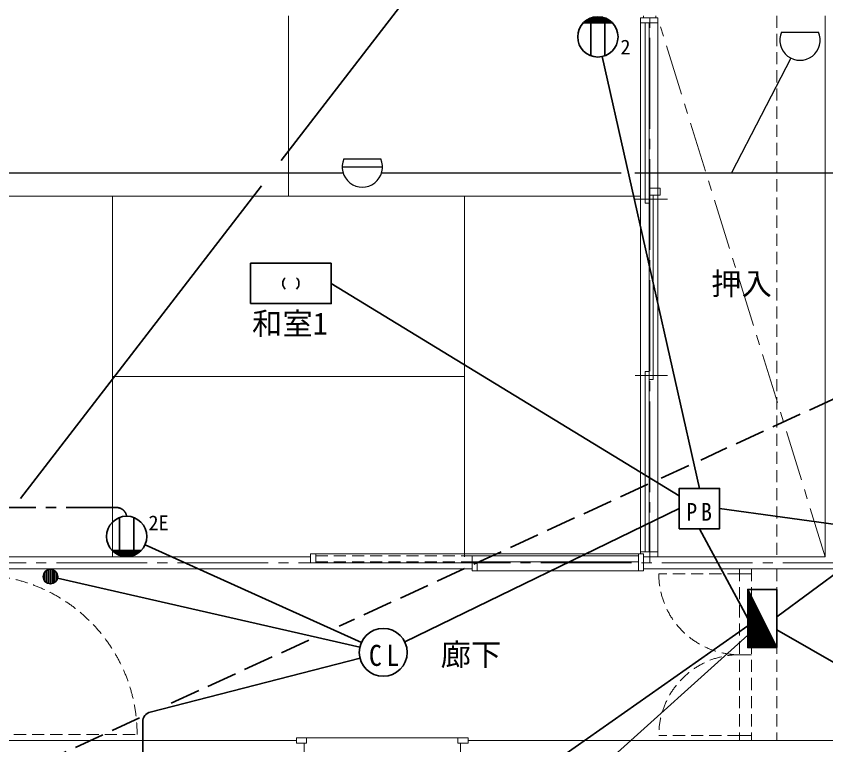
# Model space of a CAD drawing. Units: millimetres at full size, sheet at 1:50; details may follow other scales. Extents: x -9674 to 9699, y -6794 to 6791.
# Drawn here: x -2142 to 1870, y 142 to 3751 of the extents above; entities that cross this region are included whole.
import ezdxf
from ezdxf.enums import TextEntityAlignment as Align

# ---------------------------------------------------------------- set-up
doc = ezdxf.new("R2010")
doc.units = ezdxf.units.MM
doc.header["$LTSCALE"] = 50
for name, pattern in [('CHAIN1', [8, 5, -1, 1, -1]), ('CHAIN2', [12, 9, -1, 1, -1]), ('DASHED1', [1.8, 1.2, -0.6]), ('DASHED3', [4, 3, -1])]:
    doc.linetypes.add(name, pattern=pattern)
for name, color, linetype, lineweight in [('1-0_芯', 134, 'CHAIN2', 9), ('1-2_間仕切', 134, 'Continuous', 9), ('1-3_建具', 134, 'Continuous', 9), ('1-4_仕上げ', 134, 'Continuous', 9), ('1-7_その他', 134, 'DASHED1', 9), ('1-C_梁', 134, 'DASHED1', 9), ('2-0_芯', 2, 'Continuous', 35), ('2-E', 2, 'Continuous', 35), ('3-3', 1, 'Continuous', 25), ('3-E', 3, 'Continuous', 35)]:
    doc.layers.add(name, color=color, linetype=linetype, lineweight=lineweight)
doc.layers.add('1-A_文字', color=134, linetype='Continuous')
doc.styles.add('ＭＳ ゴシック', font='')
doc.styles.get('ＭＳ ゴシック').set_extended_font_data('MS Gothic')

msp = doc.modelspace()

# ---------------------------------------------------------------- linework, layer by layer
at = {"layer": '1-0_芯'}
for p, q in [((997.5, 4842.91), (997.5, 1042.91)), ((-8542.5, 1042.91), (2697.5, 1042.91))]:
    msp.add_line(p, q, dxfattribs=at)
at = {"layer": '1-2_間仕切'}
for p, q in [((967.5, 3752.91), (967.5, 3742.91)), ((1027.5, 3752.91), (1027.5, 3742.91)), ((1867.5, 3752.91), (1867.5, 1072.91)), ((-2632.5, 1072.91), (-682.5, 1072.91)), ((967.5, 1072.91), (1867.5, 1072.91)), ((-2632.5, 1012.91), (117.5, 1012.91)), ((-657.5, 1042.91), (117.5, 1042.91)), ((967.5, 1012.91), (1923.5, 1012.91)), ((-752.5, 162.91), (-2392.5, 162.91)), ((1923.5, 162.91), (97.5, 162.91)), ((-715, 150.41), (-715, 102.91)), ((60, 150.41), (60, 102.91))]:
    msp.add_line(p, q, dxfattribs=at)
at = {"layer": '1-3_建具'}
for p, q in [((1037.5, 3742.91), (1037.5, 3717.91)), ((1037.5, 3717.91), (952.5, 3717.91)), ((952.5, 3717.91), (952.5, 1097.91)), ((975, 2824.58), (975, 3717.91)), ((995, 2824.58), (995, 3717.91)), ((1037.5, 1097.91), (1037.5, 3717.91)), ((1085, 2844.58), (925, 2844.58)), ((975, 2824.58), (995, 2824.58)), ((1085, 1971.25), (925, 1971.25)), ((975, 1097.91), (975, 1991.25)), ((975, 1991.25), (995, 1991.25)), ((995, 1991.25), (995, 1097.91)), ((-682.5, 1087.91), (-682.5, 1042.91)), ((-657.5, 1087.91), (-682.5, 1087.91)), ((-657.5, 1087.91), (-657.5, 1042.91)), ((-657.5, 1087.91), (942.5, 1087.91)), ((967.5, 1087.91), (942.5, 1087.91)), ((942.5, 1002.91), (942.5, 1087.91)), ((1037.5, 1097.91), (952.5, 1097.91)), ((952.5, 1087.91), (952.5, 1097.91)), ((967.5, 1087.91), (967.5, 1002.91)), ((1037.5, 1097.91), (1037.5, 1072.91)), ((-682.5, 1042.91), (-682.5, 1067.91)), ((117.5, 1077.91), (117.5, 1047.91)), ((117.5, 1077.91), (942.5, 1077.91)), ((117.5, 1047.91), (942.5, 1047.91)), ((117.5, 1042.91), (117.5, 1002.91)), ((142.5, 1042.91), (117.5, 1042.91)), ((142.5, 1002.91), (117.5, 1002.91)), ((142.5, 1042.91), (142.5, 1002.91)), ((142.5, 1002.91), (942.5, 1002.91)), ((967.5, 1002.91), (942.5, 1002.91)), ((-752.5, 175.41), (-752.5, 150.41)), ((-702.5, 175.41), (-752.5, 175.41)), ((-702.5, 175.41), (-702.5, 150.41)), ((-702.5, 175.41), (47.5, 175.41)), ((47.5, 175.41), (47.5, 150.41)), ((97.5, 175.41), (47.5, 175.41)), ((97.5, 175.41), (97.5, 150.41)), ((-702.5, 150.41), (-752.5, 150.41)), ((97.5, 150.41), (47.5, 150.41))]:
    msp.add_line(p, q, dxfattribs=at)
at = {"layer": '1-3_建具', "linetype": 'DASHED1'}
for p, q in [((-657.5, 1077.91), (117.5, 1077.91)), ((-657.5, 1047.91), (117.5, 1047.91)), ((1442.5, 1012.91), (1442.5, 162.91)), ((1502.5, 1012.91), (1502.5, 162.91)), ((1442.5, 987.91), (1042.5, 987.91)), ((1442.5, 987.91), (1502.5, 987.91)), ((1442.5, 587.91), (1502.5, 587.91)), ((-2332.5, 192.91), (-1542.5, 192.91)), ((1442.5, 187.91), (1042.5, 187.91)), ((1502.5, 187.91), (1442.5, 187.91))]:
    msp.add_line(p, q, dxfattribs=at)
at = {"layer": '1-3_建具'}
for points in [[(1037.5, 3742.91), (952.5, 3742.91), (952.5, 3717.91)], [(995, 2864.58), (995, 1951.25), (1015, 1951.25), (1015, 2864.58)], [(-657.5, 1087.91), (-657.5, 1042.91), (-682.5, 1042.91)]]:
    msp.add_lwpolyline(points, dxfattribs=at)
msp.add_lwpolyline([(995, 2899.58), (1050, 2899.58), (1050, 2864.58), (995, 2864.58)], close=True, dxfattribs=at)
at = {"layer": '1-3_建具', "linetype": 'DASHED1'}
for centre, radius, start, end in [((-2332.5, 192.91), 790, 0, 90), ((1442.5, 987.91), 400, 180, 270), ((1442.5, 187.91), 400, 90, 180)]:
    msp.add_arc(centre, radius, start, end, dxfattribs=at)
at = {"layer": '1-4_仕上げ'}
for p, q in [((-792.5, 2859.58), (-792.5, 3752.91)), ((-2537.5, 2859.58), (952.5, 2859.58)), ((-1665, 1072.91), (-1665, 2859.58)), ((80, 1072.91), (80, 2859.58)), ((-1665, 1966.25), (80, 1966.25))]:
    msp.add_line(p, q, dxfattribs=at)
at = {"layer": '1-7_その他', "linetype": 'CHAIN1'}
msp.add_line((1867.5, 1072.91), (1037.5, 3742.91), dxfattribs=at)
at = {"layer": '1-C_梁'}
for p, q in [((1627.5, 3752.91), (1627.5, 1072.91)), ((1627.5, 1012.91), (1627.5, 162.91))]:
    msp.add_line(p, q, dxfattribs=at)
at = {"layer": '2-0_芯'}
for p, q in [((793.38, 3733.51), (688.02, 3733.51)), ((782.16, 3739.51), (699.23, 3739.51)), ((705.7, 3742.19), (705.7, 3554.8)), ((765.02, 3745.51), (716.38, 3745.51)), ((775.7, 3742.19), (775.7, 3554.8)), ((812.11, 3718.51), (669.28, 3718.51)), ((809.04, 3721.51), (672.36, 3721.51)), ((802.01, 3727.51), (679.39, 3727.51)), ((762.65, 3550.92), (1243.84, 1411.68)), ((-580.41, 2527.12), (-980.41, 2527.12)), ((-980.41, 2527.12), (-980.41, 2327.12)), ((-580.41, 2427.12), (1143.84, 1374.36)), ((2462.68, 1392.4), (1627.5, 775.76)), ((1143.84, 1311.68), (-216.08, 651.51)), ((1343.84, 1311.68), (2146.38, 1201.87)), ((-1628.95, 1080.1), (-1628.95, 1267.49)), ((-1558.95, 1080.1), (-1558.95, 1267.49)), ((1243.84, 1211.68), (1483.47, 767.09)), ((-1502.8, 1132.62), (-431.17, 648.53)), ((-1522.53, 1103.78), (-1665.36, 1103.78)), ((-1525.61, 1100.78), (-1662.29, 1100.78)), ((-1532.64, 1094.78), (-1655.26, 1094.78)), ((-1541.27, 1088.78), (-1646.63, 1088.78)), ((-1552.48, 1082.78), (-1635.41, 1082.78)), ((-1569.63, 1076.78), (-1618.27, 1076.78)), ((-1991.2, 1005.38), (-1991.2, 944.46)), ((-1981.6, 1009.63), (-1981.6, 940.22)), ((-1972, 1010.93), (-1972, 938.92)), ((-1962.4, 1009.63), (-1962.4, 940.22)), ((-1952.8, 1005.38), (-1952.8, 944.46)), ((-2000.81, 996.53), (-2000.81, 953.32)), ((-1943.19, 996.53), (-1943.19, 953.32)), ((-438.74, 625.99), (-1936.89, 966.93)), ((-21.15, -325.05), (1483.47, 730.33)), ((696.76, -23.13), (1483.47, 685.49)), ((3088.68, -130.89), (1627.5, 712)), ((-1476.95, 303.79), (-437.98, 570.14)), ((-1514.53, 255.36), (-1514.53, 99.8))]:
    msp.add_line(p, q, dxfattribs=at)
at = {"layer": '2-0_芯', "linetype": 'CHAIN1'}
msp.add_line((-1643.95, 1316.84), (-2419.78, 1316.84), dxfattribs=at)
at = {"layer": '2-0_芯'}
msp.add_lwpolyline([(-580.41, 2527.12), (-580.41, 2327.12), (-980.41, 2327.12)], dxfattribs=at)
for centre, radius in [((740.7, 3648.5), 100.02), ((-1593.95, 1173.8), 100.02), ((-1972, 974.92), 36.01)]:
    msp.add_circle(centre, radius, dxfattribs=at)
for centre, radius, start, end in [((-780.33, 2427.12), 40.08, 134.60828, 225.39175), ((-780.49, 2427.12), 40.08, 314.60828, 45.39175), ((-1464.53, 255.36), 50, 104.37885, 180)]:
    msp.add_arc(centre, radius, start, end, dxfattribs=at)
at = {"layer": '2-0_芯', "linetype": 'CHAIN1'}
msp.add_arc((-1643.95, 1266.84), 50, 8.01438, 90, dxfattribs=at)
at = {"layer": '2-E'}
for p, q in [((1486.37, 905.33), (1486.37, 623.06)), ((1490.69, 896.69), (1490.69, 623.06)), ((1495.01, 888.05), (1495.01, 623.06)), ((1627.5, 623.06), (1627.5, 911.12)), ((1483.47, 867.09), (1483.47, 667.09)), ((1499.33, 879.41), (1499.33, 623.06)), ((1503.65, 870.77), (1503.65, 623.06)), ((1507.97, 862.13), (1507.97, 623.06)), ((1512.29, 853.49), (1512.29, 623.06)), ((1516.61, 844.85), (1516.61, 623.06)), ((1520.93, 836.21), (1520.93, 623.06)), ((1525.25, 827.57), (1525.25, 623.06)), ((1529.57, 818.93), (1529.57, 623.06)), ((1533.89, 810.29), (1533.89, 623.06)), ((1538.21, 801.65), (1538.21, 623.06)), ((1542.53, 793.01), (1542.53, 623.06)), ((1546.85, 784.37), (1546.85, 623.06)), ((1551.17, 775.73), (1551.17, 623.06)), ((1555.49, 767.09), (1555.49, 623.06)), ((1559.81, 758.45), (1559.81, 623.06)), ((1564.13, 749.81), (1564.13, 623.06)), ((1568.45, 741.17), (1568.45, 623.06)), ((1572.77, 732.53), (1572.77, 623.06)), ((1577.09, 723.89), (1577.09, 623.06)), ((1581.41, 715.25), (1581.41, 623.06)), ((1585.73, 706.61), (1585.73, 623.06)), ((1590.05, 697.97), (1590.05, 623.06)), ((1594.37, 689.33), (1594.37, 623.06)), ((1598.69, 680.69), (1598.69, 623.06)), ((1603.01, 672.05), (1603.01, 623.06)), ((1607.33, 663.41), (1607.33, 623.06)), ((1611.65, 654.77), (1611.65, 623.06)), ((1615.97, 646.13), (1615.97, 623.06)), ((1620.29, 637.49), (1620.29, 623.06)), ((1624.61, 628.85), (1624.61, 623.06))]:
    msp.add_line(p, q, dxfattribs=at)
msp.add_lwpolyline([(1143.84, 1211.68), (1343.84, 1211.68), (1343.84, 1411.68), (1143.84, 1411.68)], close=True, dxfattribs=at)
for points in [[(1483.47, 911.12), (1483.47, 623.06), (1627.5, 623.06)], [(1627.5, 911.12), (1483.47, 911.12), (1627.5, 623.06)]]:
    msp.add_lwpolyline(points, dxfattribs=at)
msp.add_circle((-322.93, 599.64), 118.77, dxfattribs=at)
at = {"layer": '3-3', "color": 3, "lineweight": 35}
for p, q in [((-828.92, 3036.08), (317.02, 4521.74)), ((-2120.8, 1361.21), (-925.36, 2911.04))]:
    msp.add_line(p, q, dxfattribs=at)
at = {"layer": '3-3'}
for p, q in [((1650.24, 3672.58), (1833.61, 3672.58)), ((1696.03, 3543.7), (1401.99, 2974.28)), ((-518.08, 3044.29), (-334.71, 3044.29)), ((-3871.55, 2974.28), (-521.81, 2974.28)), ((-526.41, 3004.28), (-326.37, 3004.28)), ((-330.97, 2974.28), (855.24, 2974.28)), ((923.06, 2974.28), (4431.69, 2974.28))]:
    msp.add_line(p, q, dxfattribs=at)
for centre in [(1741.93, 3632.58), (-426.39, 3004.29)]:
    msp.add_arc(centre, 100.03, 156.4305, 23.56947, dxfattribs=at)
at = {"layer": '3-E', "linetype": 'DASHED3'}
for p, q in [((4288.06, 2948.03), (1250.29, 1552.45)), ((1191.27, 1525.33), (1052.75, 1461.7)), ((988.63, 1432.24), (-542, 729.06)), ((-691.48, 660.38), (-1413.68, 328.6)), ((-1530.15, 275.1), (-2037.88, 41.84))]:
    msp.add_line(p, q, dxfattribs=at)

# ---------------------------------------------------------------- texts
at = {"layer": '1-A_文字', "style": 'ＭＳ ゴシック'}
for s, p in [('押入', (1302.5, 2337.91)), ('和室1', (-972.62, 2140.26)), ('廊下', (-38.31, 500.77))]:
    msp.add_text(s, height=110, dxfattribs=at).set_placement(p, align=Align.BOTTOM_LEFT)
at = {"layer": '2-0_芯', "color": 7, "style": 'ＭＳ ゴシック'}
for s, p in [('2', (852.43, 3539.45)), ('2E', (-1486.01, 1182.57))]:
    msp.add_text(s, height=73.31, dxfattribs=at).set_placement(p, align=Align.BOTTOM_LEFT)
at = {"layer": '2-E', "color": 7, "attachment_point": 7, "style": 'ＭＳ ゴシック'}
for s, insert, char_height in [('\\T1.36;\\W0.9;PB', (1178.84, 1251.68), 87.98), ('\\T1.36;\\W0.9;CL', (-394.01, 530.73), 104.5)]:
    msp.add_mtext(s, dxfattribs=dict(at, insert=insert, char_height=char_height))

doc.saveas('drawing.dxf')
